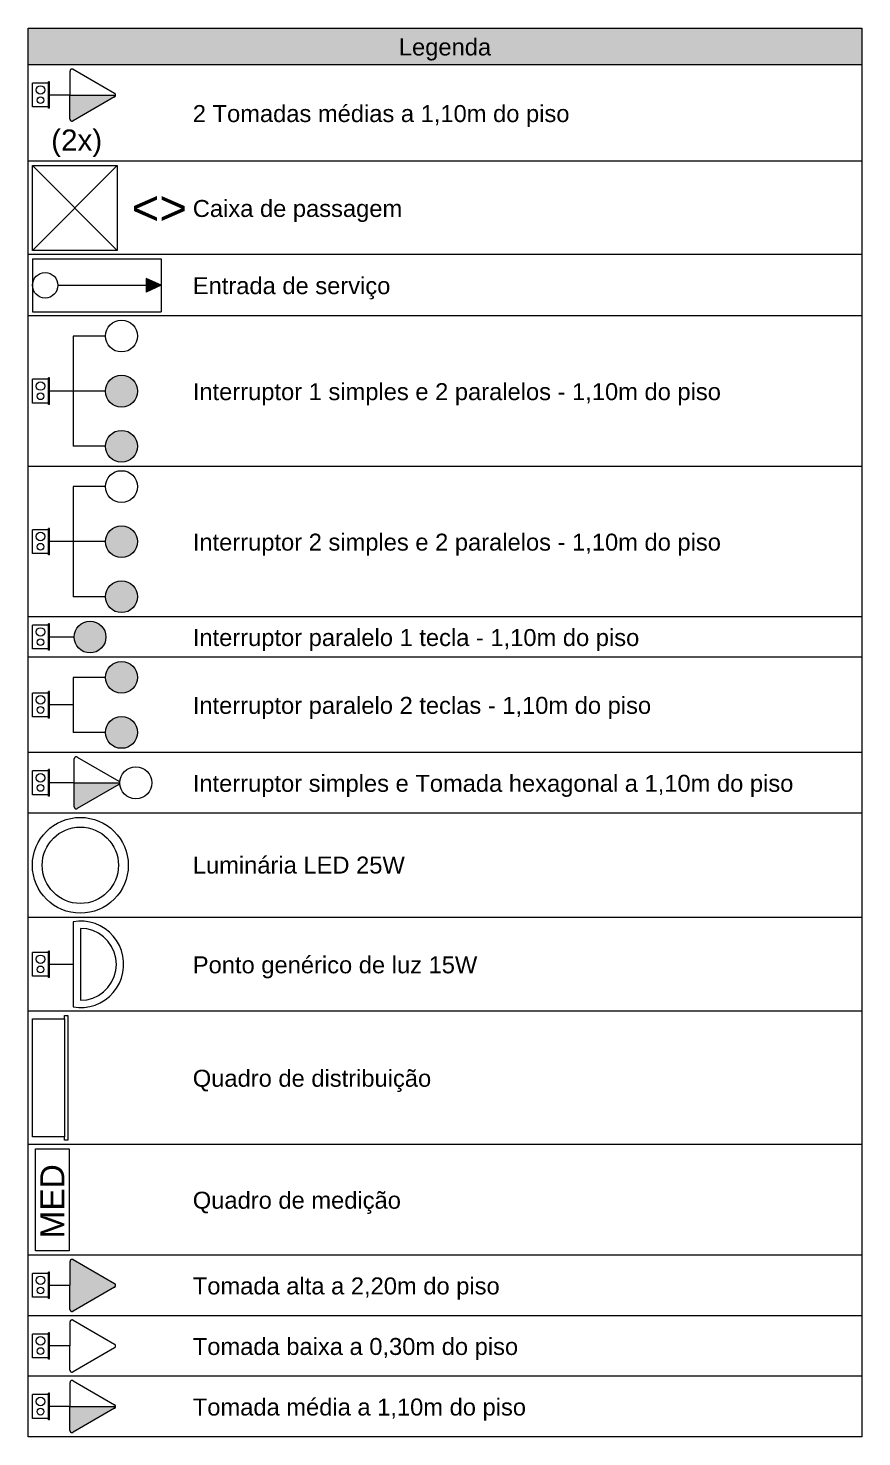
# Model space of a CAD drawing. Header units: millimetres. Extents: x 3.1 to 48, y 1.7 to 17.8.
# Drawn here: x 43.1 to 48.02, y 6.4 to 14.7 of the extents above; entities that cross this region are included whole.
import ezdxf

# ---------------------------------------------------------------- set-up
doc = ezdxf.new("R2010")
doc.units = ezdxf.units.MM
for name, color, linetype, lineweight in [('Caixas de passagem', 134, 'Continuous', 5), ('DI-Hachuras Tabelas', 252, 'Continuous', 0), ('DI-Tabelas', 1, 'Continuous', 5), ('EL-Interruptor', 3, 'Continuous', 20), ('EL-Lâmpada', 22, 'Continuous', 20), ('EL-Quadro de distribuição', 9, 'Continuous', 18), ('EL-Tomadas', 150, 'Continuous', 20), ('IFC-Caixa de passagem-Contorno', 44, 'Continuous', 5), ('P-Simbol', 5, 'Continuous', 20)]:
    doc.layers.add(name, color=color, linetype=linetype, lineweight=lineweight)
doc.styles.add('Arial', font='arial.ttf')

msp = doc.modelspace()

# ---------------------------------------------------------------- hatches: boundary and pattern name
at = {"layer": 'DI-Hachuras Tabelas', "linetype": 'Continuous'}
msp.add_hatch(color=253, dxfattribs=at).paths.add_polyline_path([(43.1023, 14.7049), (48.0172, 14.7049), (48.0172, 14.4889), (43.1023, 14.4889)])
at = {"layer": 'EL-Interruptor', "linetype": 'Continuous'}
for points in [[(43.7337, 12.5183), (43.7406, 12.5331), (43.7448, 12.5489), (43.7462, 12.5652), (43.7448, 12.5814), (43.7406, 12.5972), (43.7337, 12.612), (43.7243, 12.6254), (43.7128, 12.637), (43.6994, 12.6464), (43.6846, 12.6533), (43.6688, 12.6575), (43.6525, 12.6589), (43.6362, 12.6575), (43.6204, 12.6533), (43.6056, 12.6464), (43.5922, 12.637), (43.5807, 12.6254), (43.5713, 12.612), (43.5644, 12.5972), (43.5602, 12.5814), (43.5588, 12.5652), (43.5602, 12.5489), (43.5644, 12.5331), (43.5713, 12.5183), (43.5807, 12.5049), (43.5922, 12.4934), (43.6056, 12.484), (43.6204, 12.4771), (43.6362, 12.4729), (43.6525, 12.4714), (43.6688, 12.4729), (43.6846, 12.4771), (43.6994, 12.484), (43.7128, 12.4934), (43.7243, 12.5049), (43.7337, 12.5183)], [(43.7462, 12.2404), (43.7448, 12.2567), (43.7406, 12.2725), (43.7337, 12.2873), (43.7243, 12.3007), (43.7128, 12.3122), (43.6994, 12.3216), (43.6846, 12.3285), (43.6688, 12.3327), (43.6525, 12.3342), (43.6362, 12.3327), (43.6204, 12.3285), (43.6056, 12.3216), (43.5922, 12.3122), (43.5807, 12.3007), (43.5713, 12.2873), (43.5644, 12.2725), (43.5602, 12.2567), (43.5588, 12.2404), (43.5602, 12.2241), (43.5644, 12.2084), (43.5713, 12.1935), (43.5807, 12.1802), (43.5922, 12.1686), (43.6056, 12.1592), (43.6204, 12.1523), (43.6362, 12.1481), (43.6525, 12.1467), (43.6688, 12.1481), (43.6846, 12.1523), (43.6994, 12.1592), (43.7128, 12.1686), (43.7243, 12.1802), (43.7337, 12.1935), (43.7406, 12.2084), (43.7448, 12.2241), (43.7462, 12.2404)], [(43.7337, 11.6313), (43.7406, 11.6461), (43.7448, 11.6619), (43.7462, 11.6782), (43.7448, 11.6945), (43.7406, 11.7102), (43.7337, 11.7251), (43.7243, 11.7384), (43.7128, 11.75), (43.6994, 11.7594), (43.6846, 11.7663), (43.6688, 11.7705), (43.6525, 11.7719), (43.6362, 11.7705), (43.6204, 11.7663), (43.6056, 11.7594), (43.5922, 11.75), (43.5807, 11.7384), (43.5713, 11.7251), (43.5644, 11.7102), (43.5602, 11.6945), (43.5588, 11.6782), (43.5602, 11.6619), (43.5644, 11.6461), (43.5713, 11.6313), (43.5807, 11.6179), (43.5922, 11.6064), (43.6056, 11.597), (43.6204, 11.5901), (43.6362, 11.5859), (43.6525, 11.5844), (43.6688, 11.5859), (43.6846, 11.5901), (43.6994, 11.597), (43.7128, 11.6064), (43.7243, 11.6179), (43.7337, 11.6313)], [(43.7462, 11.3534), (43.7448, 11.3697), (43.7406, 11.3855), (43.7337, 11.4003), (43.7243, 11.4137), (43.7128, 11.4252), (43.6994, 11.4346), (43.6846, 11.4415), (43.6688, 11.4458), (43.6525, 11.4472), (43.6362, 11.4458), (43.6204, 11.4415), (43.6056, 11.4346), (43.5922, 11.4252), (43.5807, 11.4137), (43.5713, 11.4003), (43.5644, 11.3855), (43.5602, 11.3697), (43.5588, 11.3534), (43.5602, 11.3372), (43.5644, 11.3214), (43.5713, 11.3066), (43.5807, 11.2932), (43.5922, 11.2816), (43.6056, 11.2722), (43.6204, 11.2653), (43.6362, 11.2611), (43.6525, 11.2597), (43.6688, 11.2611), (43.6846, 11.2653), (43.6994, 11.2722), (43.7128, 11.2816), (43.7243, 11.2932), (43.7337, 11.3066), (43.7406, 11.3214), (43.7448, 11.3372), (43.7462, 11.3534)], [(43.5595, 11.0997), (43.5609, 11.1159), (43.5595, 11.1322), (43.5553, 11.148), (43.5484, 11.1628), (43.539, 11.1762), (43.5274, 11.1878), (43.5141, 11.1971), (43.4992, 11.204), (43.4835, 11.2083), (43.4672, 11.2097), (43.4509, 11.2083), (43.4351, 11.204), (43.4203, 11.1971), (43.4069, 11.1878), (43.3954, 11.1762), (43.386, 11.1628), (43.3791, 11.148), (43.3748, 11.1322), (43.3734, 11.1159), (43.3748, 11.0997), (43.3791, 11.0839), (43.386, 11.0691), (43.3954, 11.0557), (43.4069, 11.0441), (43.4203, 11.0347), (43.4351, 11.0278), (43.4509, 11.0236), (43.4672, 11.0222), (43.4835, 11.0236), (43.4992, 11.0278), (43.5141, 11.0347), (43.5274, 11.0441), (43.539, 11.0557), (43.5484, 11.0691), (43.5553, 11.0839)], [(43.7448, 10.8947), (43.7406, 10.9105), (43.7337, 10.9253), (43.7243, 10.9387), (43.7128, 10.9503), (43.6994, 10.9596), (43.6846, 10.9665), (43.6688, 10.9708), (43.6525, 10.9722), (43.6362, 10.9708), (43.6204, 10.9665), (43.6056, 10.9596), (43.5922, 10.9503), (43.5807, 10.9387), (43.5713, 10.9253), (43.5644, 10.9105), (43.5602, 10.8947), (43.5588, 10.8784), (43.5602, 10.8622), (43.5644, 10.8464), (43.5713, 10.8316), (43.5807, 10.8182), (43.5922, 10.8066), (43.6056, 10.7973), (43.6204, 10.7904), (43.6362, 10.7861), (43.6525, 10.7847), (43.6688, 10.7861), (43.6846, 10.7904), (43.6994, 10.7973), (43.7128, 10.8066), (43.7243, 10.8182), (43.7337, 10.8316), (43.7406, 10.8464), (43.7448, 10.8622), (43.7462, 10.8784), (43.7448, 10.8947)], [(43.7406, 10.5858), (43.7337, 10.6006), (43.7243, 10.614), (43.7128, 10.6255), (43.6994, 10.6349), (43.6846, 10.6418), (43.6688, 10.646), (43.6525, 10.6474), (43.6362, 10.646), (43.6204, 10.6418), (43.6056, 10.6349), (43.5922, 10.6255), (43.5807, 10.614), (43.5713, 10.6006), (43.5644, 10.5858), (43.5602, 10.57), (43.5588, 10.5537), (43.5602, 10.5374), (43.5644, 10.5216), (43.5713, 10.5068), (43.5807, 10.4934), (43.5922, 10.4819), (43.6056, 10.4725), (43.6204, 10.4656), (43.6362, 10.4614), (43.6525, 10.46), (43.6688, 10.4614), (43.6846, 10.4656), (43.6994, 10.4725), (43.7128, 10.4819), (43.7243, 10.4934), (43.7337, 10.5068), (43.7406, 10.5216), (43.7448, 10.5374), (43.7462, 10.5537), (43.7448, 10.57), (43.7406, 10.5858)]]:
    msp.add_hatch(color=81, dxfattribs=at).paths.add_polyline_path(points)
at = {"layer": 'EL-Tomadas', "linetype": 'Continuous'}
for points in [[(43.3488, 14.3105), (43.6181, 14.3105), (43.6179, 14.308), (43.6168, 14.305), (43.6153, 14.3028), (43.6135, 14.301), (43.6118, 14.2999), (43.3644, 14.1574), (43.3617, 14.1568), (43.3589, 14.1569), (43.356, 14.1578), (43.3538, 14.159), (43.3511, 14.1617), (43.3493, 14.1651), (43.3488, 14.1675), (43.3488, 14.3105)], [(43.374, 10.2565), (43.6433, 10.2565), (43.643, 10.2541), (43.642, 10.2511), (43.6405, 10.2489), (43.6387, 10.2471), (43.6369, 10.246), (43.3895, 10.1034), (43.3868, 10.1029), (43.384, 10.103), (43.3812, 10.1038), (43.379, 10.105), (43.3762, 10.1078), (43.3745, 10.1112), (43.374, 10.1136), (43.374, 10.2565)], [(43.3669, 7.4461), (43.6121, 7.3045), (43.6146, 7.3027), (43.6153, 7.3019), (43.6165, 7.3002), (43.6177, 7.2974), (43.6181, 7.2945), (43.618, 7.2922), (43.6172, 7.2895), (43.6162, 7.2877), (43.6148, 7.2858), (43.6141, 7.2852), (43.6129, 7.2842), (43.6119, 7.2837), (43.3667, 7.1421), (43.363, 7.1407), (43.3598, 7.1405), (43.3563, 7.1413), (43.3537, 7.1428), (43.3513, 7.1451), (43.3495, 7.1483), (43.3488, 7.1513), (43.3489, 7.4357), (43.3491, 7.4383), (43.35, 7.4407), (43.3511, 7.4428), (43.3529, 7.4447), (43.3548, 7.4461), (43.3574, 7.4472), (43.3607, 7.4477), (43.3638, 7.4474), (43.3664, 7.4464), (43.3669, 7.4461)], [(43.3488, 6.5802), (43.6181, 6.5802), (43.6179, 6.5778), (43.6168, 6.5747), (43.6153, 6.5725), (43.6135, 6.5708), (43.6118, 6.5696), (43.3644, 6.4271), (43.3617, 6.4266), (43.3589, 6.4267), (43.356, 6.4275), (43.3538, 6.4287), (43.3511, 6.4315), (43.3493, 6.4348), (43.3488, 6.4373), (43.3488, 6.5802)]]:
    msp.add_hatch(color=161, dxfattribs=at).paths.add_polyline_path(points)
at = {"layer": 'P-Simbol', "linetype": 'Continuous'}
msp.add_hatch(color=142, dxfattribs=at).paths.add_polyline_path([(43.8858, 13.1893), (43.7984, 13.2293), (43.7986, 13.1488)])

# ---------------------------------------------------------------- linework, layer by layer
at = {"layer": 'Caixas de passagem'}
for p, q in [((43.1273, 13.895), (43.6273, 13.395)), ((43.1273, 13.395), (43.6273, 13.895))]:
    msp.add_line(p, q, dxfattribs=at)
msp.add_lwpolyline([(43.1273, 13.895), (43.6273, 13.895), (43.6273, 13.395), (43.1273, 13.395), (43.1273, 13.895)], dxfattribs=at)
at = {"layer": 'DI-Hachuras Tabelas'}
msp.add_lwpolyline([(43.1023, 14.7049), (48.0172, 14.7049), (48.0172, 14.4889), (43.1023, 14.4889), (43.1023, 14.7049)], dxfattribs=at)
at = {"layer": 'DI-Tabelas'}
for p, q in [((43.1023, 14.4889), (43.1023, 14.7049)), ((43.1023, 14.7049), (48.0172, 14.7049)), ((48.0172, 14.7049), (48.0172, 14.4889)), ((48.0172, 14.4889), (43.1023, 14.4889)), ((43.1023, 13.92), (43.1023, 14.4889)), ((48.0172, 14.4889), (48.0172, 13.92)), ((44.0479, 13.92), (43.1023, 13.92)), ((43.1023, 13.37), (43.1023, 13.92)), ((48.0172, 13.92), (44.0479, 13.92)), ((48.0172, 13.92), (48.0172, 13.37)), ((44.0479, 13.37), (43.1023, 13.37)), ((43.1023, 13.0087), (43.1023, 13.37)), ((48.0172, 13.37), (44.0479, 13.37)), ((48.0172, 13.37), (48.0172, 13.0087)), ((44.0479, 13.0087), (43.1023, 13.0087)), ((43.1023, 12.1217), (43.1023, 13.0087)), ((48.0172, 13.0087), (44.0479, 13.0087)), ((48.0172, 13.0087), (48.0172, 12.1217)), ((44.0479, 12.1217), (43.1023, 12.1217)), ((43.1023, 11.2347), (43.1023, 12.1217)), ((48.0172, 12.1217), (44.0479, 12.1217)), ((48.0172, 12.1217), (48.0172, 11.2347)), ((44.0479, 11.2347), (43.1023, 11.2347)), ((43.1023, 10.9972), (43.1023, 11.2347)), ((48.0172, 11.2347), (44.0479, 11.2347)), ((48.0172, 11.2347), (48.0172, 10.9972)), ((44.0479, 10.9972), (43.1023, 10.9972)), ((43.1023, 10.435), (43.1023, 10.9972)), ((48.0172, 10.9972), (44.0479, 10.9972)), ((48.0172, 10.9972), (48.0172, 10.435)), ((44.0479, 10.435), (43.1023, 10.435)), ((43.1023, 10.078), (43.1023, 10.435)), ((48.0172, 10.435), (44.0479, 10.435)), ((48.0172, 10.435), (48.0172, 10.078)), ((44.0479, 10.078), (43.1023, 10.078)), ((43.1023, 9.463), (43.1023, 10.078)), ((48.0172, 10.078), (44.0479, 10.078)), ((48.0172, 10.078), (48.0172, 9.463)), ((44.0479, 9.463), (43.1023, 9.463)), ((43.1023, 8.9104), (43.1023, 9.463)), ((48.0172, 9.463), (44.0479, 9.463)), ((48.0172, 9.463), (48.0172, 8.9104)), ((44.0479, 8.9104), (43.1023, 8.9104)), ((43.1023, 8.1244), (43.1023, 8.9104)), ((48.0172, 8.9104), (44.0479, 8.9104)), ((48.0172, 8.9104), (48.0172, 8.1244)), ((44.0479, 8.1244), (43.1023, 8.1244)), ((43.1023, 7.4726), (43.1023, 8.1244)), ((48.0172, 8.1244), (44.0479, 8.1244)), ((48.0172, 8.1244), (48.0172, 7.4726)), ((44.0479, 7.4726), (43.1023, 7.4726)), ((43.1023, 7.1155), (43.1023, 7.4726)), ((48.0172, 7.4726), (44.0479, 7.4726)), ((48.0172, 7.4726), (48.0172, 7.1155)), ((44.0479, 7.1155), (43.1023, 7.1155)), ((43.1023, 6.7586), (43.1023, 7.1155)), ((48.0172, 7.1155), (44.0479, 7.1155)), ((48.0172, 7.1155), (48.0172, 6.7586)), ((44.0479, 6.7586), (43.1023, 6.7586)), ((43.1023, 6.4017), (43.1023, 6.7586)), ((48.0172, 6.7586), (44.0479, 6.7586)), ((48.0172, 6.7586), (48.0172, 6.4017)), ((44.0479, 6.4017), (43.1023, 6.4017)), ((48.0172, 6.4017), (44.0479, 6.4017))]:
    msp.add_line(p, q, dxfattribs=at)
at = {"layer": 'EL-Interruptor'}
for p, q in [((43.5588, 12.8899), (43.3668, 12.8899)), ((43.3668, 12.8899), (43.3668, 12.2404)), ((43.3668, 12.5652), (43.2283, 12.5652)), ((43.5588, 12.5652), (43.3668, 12.5652)), ((43.5588, 12.2404), (43.3668, 12.2404)), ((43.5588, 12.0029), (43.3668, 12.0029)), ((43.3668, 12.0029), (43.3668, 11.3534)), ((43.3668, 11.6782), (43.2283, 11.6782)), ((43.5588, 11.6782), (43.3668, 11.6782)), ((43.5588, 11.3534), (43.3668, 11.3534)), ((43.3734, 11.1159), (43.2283, 11.1159)), ((43.5588, 10.8784), (43.3668, 10.8784)), ((43.3668, 10.8784), (43.3668, 10.5537)), ((43.3668, 10.7161), (43.2283, 10.7161)), ((43.5588, 10.5537), (43.3668, 10.5537))]:
    msp.add_line(p, q, dxfattribs=at)
for centre, radius in [((43.6525, 12.8899), 0.0937), ((43.6525, 12.5652), 0.0937), ((43.6525, 12.2404), 0.0937), ((43.6525, 12.0029), 0.0937), ((43.6525, 11.6782), 0.0937), ((43.6525, 11.3534), 0.0937), ((43.4672, 11.1159), 0.0938), ((43.6525, 10.8784), 0.0937), ((43.6525, 10.5537), 0.0937), ((43.737, 10.2565), 0.0938)]:
    msp.add_circle(centre, radius, dxfattribs=at)
at = {"layer": 'EL-Lâmpada'}
for p, q in [((43.3675, 9.438), (43.3675, 8.9354)), ((43.4106, 9.3986), (43.4106, 8.9748)), ((43.3675, 9.1867), (43.2283, 9.1867))]:
    msp.add_line(p, q, dxfattribs=at)
for points in [[(43.3675, 8.9354), (43.4002, 8.9319), (43.433, 8.9327), (43.4655, 8.9377), (43.4971, 8.9468), (43.5272, 8.9599), (43.5554, 8.9768), (43.5812, 8.9971), (43.6041, 9.0206), (43.6239, 9.0469), (43.6401, 9.0755), (43.6525, 9.1059), (43.6609, 9.1377), (43.6651, 9.1703), (43.6651, 9.2031), (43.6609, 9.2357), (43.6525, 9.2675), (43.6401, 9.2979), (43.6239, 9.3265), (43.6041, 9.3527), (43.5812, 9.3763), (43.5554, 9.3966), (43.5272, 9.4135), (43.4971, 9.4266), (43.4655, 9.4357), (43.433, 9.4407), (43.4002, 9.4415), (43.3675, 9.438)], [(43.4106, 8.9748), (43.4474, 8.978), (43.4831, 8.9876), (43.5166, 9.0032), (43.5468, 9.0244), (43.5729, 9.0505), (43.5941, 9.0808), (43.6097, 9.1142), (43.6193, 9.1499), (43.6225, 9.1867), (43.6193, 9.2235), (43.6097, 9.2592), (43.5941, 9.2926), (43.5729, 9.3229), (43.5468, 9.349), (43.5166, 9.3702), (43.4831, 9.3858), (43.4474, 9.3953), (43.4106, 9.3986)]]:
    msp.add_lwpolyline(points, dxfattribs=at)
at = {"layer": 'EL-Quadro de distribuição'}
for p, q in [((43.3163, 8.8654), (43.3163, 8.8854)), ((43.3163, 8.8854), (43.3363, 8.8854)), ((43.3363, 8.8854), (43.3363, 8.1494)), ((43.1273, 8.8654), (43.3163, 8.8654)), ((43.1273, 8.1694), (43.1273, 8.8654)), ((43.3163, 8.8654), (43.3163, 8.1694)), ((43.3163, 8.1694), (43.1273, 8.1694)), ((43.3163, 8.1494), (43.3163, 8.1694)), ((43.3363, 8.1494), (43.3163, 8.1494))]:
    msp.add_line(p, q, dxfattribs=at)
at = {"layer": 'EL-Tomadas'}
for p, q in [((43.3487, 14.1688), (43.3489, 14.452)), ((43.3669, 14.4624), (43.6121, 14.3209)), ((43.3489, 14.3105), (43.2283, 14.3105)), ((43.3488, 14.3105), (43.6181, 14.3105)), ((43.6121, 14.3001), (43.3667, 14.1584)), ((43.3739, 10.1149), (43.374, 10.3981)), ((43.392, 10.4085), (43.6373, 10.2669)), ((43.374, 10.2565), (43.2288, 10.2565)), ((43.374, 10.2565), (43.6433, 10.2565)), ((43.6373, 10.2462), (43.3919, 10.1045)), ((43.3487, 7.1525), (43.3489, 7.4357)), ((43.3669, 7.4461), (43.6121, 7.3045)), ((43.3489, 7.2942), (43.2283, 7.2942)), ((43.6121, 7.2838), (43.3667, 7.1421)), ((43.3487, 6.7954), (43.3489, 7.0787)), ((43.3669, 7.0891), (43.6121, 6.9475)), ((43.3489, 6.9371), (43.2283, 6.9371)), ((43.6121, 6.9267), (43.3667, 6.785)), ((43.3669, 6.7322), (43.6121, 6.5906)), ((43.3487, 6.4386), (43.3489, 6.7218)), ((43.3489, 6.5802), (43.2283, 6.5802)), ((43.3488, 6.5802), (43.6181, 6.5802)), ((43.6121, 6.5698), (43.3667, 6.4282))]:
    msp.add_line(p, q, dxfattribs=at)
for points in [[(43.3669, 14.4624), (43.3656, 14.4631), (43.3643, 14.4635), (43.363, 14.4639), (43.3616, 14.464), (43.3602, 14.464), (43.3588, 14.4639), (43.3574, 14.4635), (43.3561, 14.4631), (43.3549, 14.4624), (43.3537, 14.4617), (43.3526, 14.4608), (43.3517, 14.4598), (43.3508, 14.4586), (43.3501, 14.4574), (43.3496, 14.4562), (43.3492, 14.4548), (43.349, 14.4534), (43.3489, 14.452)], [(43.6121, 14.3001), (43.6133, 14.3008), (43.6144, 14.3017), (43.6153, 14.3027), (43.6161, 14.3039), (43.6168, 14.3051), (43.6174, 14.3064), (43.6178, 14.3077), (43.618, 14.3091), (43.6181, 14.3105), (43.618, 14.3119), (43.6178, 14.3132), (43.6174, 14.3146), (43.6168, 14.3158), (43.6161, 14.3171), (43.6153, 14.3182), (43.6144, 14.3192), (43.6133, 14.3201), (43.6121, 14.3209)], [(43.3487, 14.1688), (43.3488, 14.1674), (43.3491, 14.166), (43.3495, 14.1647), (43.35, 14.1634), (43.3507, 14.1622), (43.3515, 14.1611), (43.3525, 14.1601), (43.3536, 14.1592), (43.3547, 14.1584), (43.356, 14.1578), (43.3573, 14.1573), (43.3587, 14.157), (43.36, 14.1568), (43.3614, 14.1568), (43.3628, 14.157), (43.3642, 14.1573), (43.3655, 14.1578), (43.3667, 14.1584)], [(43.392, 10.4085), (43.3908, 10.4092), (43.3895, 10.4096), (43.3881, 10.41), (43.3867, 10.4101), (43.3853, 10.4101), (43.3839, 10.41), (43.3826, 10.4096), (43.3813, 10.4092), (43.38, 10.4085), (43.3789, 10.4078), (43.3778, 10.4069), (43.3768, 10.4058), (43.376, 10.4047), (43.3753, 10.4035), (43.3748, 10.4022), (43.3744, 10.4009), (43.3741, 10.3995), (43.374, 10.3981)], [(43.6373, 10.2462), (43.6384, 10.2469), (43.6395, 10.2478), (43.6405, 10.2488), (43.6413, 10.2499), (43.642, 10.2512), (43.6426, 10.2524), (43.643, 10.2538), (43.6432, 10.2551), (43.6433, 10.2565), (43.6432, 10.2579), (43.643, 10.2593), (43.6426, 10.2606), (43.642, 10.2619), (43.6413, 10.2631), (43.6405, 10.2643), (43.6395, 10.2653), (43.6384, 10.2662), (43.6373, 10.2669)], [(43.3739, 10.1149), (43.374, 10.1135), (43.3742, 10.1121), (43.3746, 10.1108), (43.3752, 10.1095), (43.3759, 10.1083), (43.3767, 10.1072), (43.3777, 10.1061), (43.3787, 10.1052), (43.3799, 10.1045), (43.3811, 10.1039), (43.3825, 10.1034), (43.3838, 10.1031), (43.3852, 10.1029), (43.3866, 10.1029), (43.388, 10.1031), (43.3893, 10.1034), (43.3906, 10.1039), (43.3919, 10.1045)], [(43.3669, 7.4461), (43.3656, 7.4468), (43.3643, 7.4472), (43.363, 7.4476), (43.3616, 7.4477), (43.3602, 7.4477), (43.3588, 7.4476), (43.3574, 7.4472), (43.3561, 7.4468), (43.3549, 7.4461), (43.3537, 7.4454), (43.3526, 7.4445), (43.3517, 7.4435), (43.3508, 7.4423), (43.3501, 7.4411), (43.3496, 7.4398), (43.3492, 7.4385), (43.349, 7.4371), (43.3489, 7.4357)], [(43.6121, 7.2838), (43.6133, 7.2845), (43.6144, 7.2854), (43.6153, 7.2864), (43.6161, 7.2876), (43.6168, 7.2888), (43.6174, 7.2901), (43.6178, 7.2914), (43.618, 7.2928), (43.6181, 7.2942), (43.618, 7.2955), (43.6178, 7.2969), (43.6174, 7.2983), (43.6168, 7.2995), (43.6161, 7.3007), (43.6153, 7.3019), (43.6144, 7.3029), (43.6133, 7.3038), (43.6121, 7.3045)], [(43.3487, 7.1525), (43.3488, 7.1511), (43.3491, 7.1497), (43.3495, 7.1484), (43.35, 7.1471), (43.3507, 7.1459), (43.3515, 7.1448), (43.3525, 7.1438), (43.3536, 7.1429), (43.3547, 7.1421), (43.356, 7.1415), (43.3573, 7.141), (43.3587, 7.1407), (43.36, 7.1405), (43.3614, 7.1405), (43.3628, 7.1407), (43.3642, 7.141), (43.3655, 7.1415), (43.3667, 7.1421)], [(43.3669, 7.0891), (43.3656, 7.0897), (43.3643, 7.0902), (43.363, 7.0905), (43.3616, 7.0907), (43.3602, 7.0907), (43.3588, 7.0905), (43.3574, 7.0902), (43.3561, 7.0897), (43.3549, 7.0891), (43.3537, 7.0883), (43.3526, 7.0874), (43.3517, 7.0864), (43.3508, 7.0853), (43.3501, 7.0841), (43.3496, 7.0828), (43.3492, 7.0815), (43.349, 7.0801), (43.3489, 7.0787)], [(43.6121, 6.9267), (43.6133, 6.9275), (43.6144, 6.9284), (43.6153, 6.9294), (43.6161, 6.9305), (43.6168, 6.9317), (43.6174, 6.933), (43.6178, 6.9343), (43.618, 6.9357), (43.6181, 6.9371), (43.618, 6.9385), (43.6178, 6.9399), (43.6174, 6.9412), (43.6168, 6.9425), (43.6161, 6.9437), (43.6153, 6.9448), (43.6144, 6.9458), (43.6133, 6.9467), (43.6121, 6.9475)], [(43.3487, 6.7954), (43.3488, 6.7941), (43.3491, 6.7927), (43.3495, 6.7913), (43.35, 6.7901), (43.3507, 6.7889), (43.3515, 6.7877), (43.3525, 6.7867), (43.3536, 6.7858), (43.3547, 6.7851), (43.356, 6.7844), (43.3573, 6.7839), (43.3587, 6.7836), (43.36, 6.7835), (43.3614, 6.7835), (43.3628, 6.7836), (43.3642, 6.7839), (43.3655, 6.7844), (43.3667, 6.785)], [(43.3669, 6.7322), (43.3656, 6.7328), (43.3643, 6.7333), (43.363, 6.7336), (43.3616, 6.7338), (43.3602, 6.7338), (43.3588, 6.7336), (43.3574, 6.7333), (43.3561, 6.7328), (43.3549, 6.7322), (43.3537, 6.7314), (43.3526, 6.7305), (43.3517, 6.7295), (43.3508, 6.7284), (43.3501, 6.7272), (43.3496, 6.7259), (43.3492, 6.7246), (43.349, 6.7232), (43.3489, 6.7218)], [(43.6121, 6.5698), (43.6133, 6.5706), (43.6144, 6.5715), (43.6153, 6.5725), (43.6161, 6.5736), (43.6168, 6.5748), (43.6174, 6.5761), (43.6178, 6.5774), (43.618, 6.5788), (43.6181, 6.5802), (43.618, 6.5816), (43.6178, 6.583), (43.6174, 6.5843), (43.6168, 6.5856), (43.6161, 6.5868), (43.6153, 6.5879), (43.6144, 6.5889), (43.6133, 6.5898), (43.6121, 6.5906)], [(43.3487, 6.4386), (43.3488, 6.4372), (43.3491, 6.4358), (43.3495, 6.4344), (43.35, 6.4332), (43.3507, 6.432), (43.3515, 6.4308), (43.3525, 6.4298), (43.3536, 6.4289), (43.3547, 6.4282), (43.356, 6.4275), (43.3573, 6.427), (43.3587, 6.4267), (43.36, 6.4266), (43.3614, 6.4266), (43.3628, 6.4267), (43.3642, 6.427), (43.3655, 6.4275), (43.3667, 6.4282)]]:
    msp.add_lwpolyline(points, dxfattribs=at)
at = {"layer": 'IFC-Caixa de passagem-Contorno'}
for p, q in [((43.1273, 14.2405), (43.1273, 14.3805)), ((43.2223, 14.3805), (43.1273, 14.3805)), ((43.2223, 14.2325), (43.2223, 14.3885)), ((43.2283, 14.3885), (43.2223, 14.3885)), ((43.2283, 14.2325), (43.2283, 14.3885)), ((43.2223, 14.2405), (43.1273, 14.2405)), ((43.2283, 14.2325), (43.2223, 14.2325)), ((43.1273, 12.4952), (43.1273, 12.6352)), ((43.2223, 12.6352), (43.1273, 12.6352)), ((43.2223, 12.4872), (43.2223, 12.6432)), ((43.2283, 12.6432), (43.2223, 12.6432)), ((43.2283, 12.4872), (43.2283, 12.6432)), ((43.2223, 12.4952), (43.1273, 12.4952)), ((43.2283, 12.4872), (43.2223, 12.4872)), ((43.1273, 11.6082), (43.1273, 11.7482)), ((43.2223, 11.7482), (43.1273, 11.7482)), ((43.2223, 11.6002), (43.2223, 11.7562)), ((43.2283, 11.7562), (43.2223, 11.7562)), ((43.2283, 11.6002), (43.2283, 11.7562)), ((43.2223, 11.6082), (43.1273, 11.6082)), ((43.2283, 11.6002), (43.2223, 11.6002)), ((43.1273, 11.0459), (43.1273, 11.1859)), ((43.2223, 11.1859), (43.1273, 11.1859)), ((43.2223, 11.0379), (43.2223, 11.1939)), ((43.2283, 11.1939), (43.2223, 11.1939)), ((43.2283, 11.0379), (43.2283, 11.1939)), ((43.2223, 11.0459), (43.1273, 11.0459)), ((43.2283, 11.0379), (43.2223, 11.0379)), ((43.1273, 10.6461), (43.1273, 10.7861)), ((43.2223, 10.7861), (43.1273, 10.7861)), ((43.2223, 10.6381), (43.2223, 10.7941)), ((43.2283, 10.7941), (43.2223, 10.7941)), ((43.2283, 10.6381), (43.2283, 10.7941)), ((43.2223, 10.6461), (43.1273, 10.6461)), ((43.2283, 10.6381), (43.2223, 10.6381)), ((43.1273, 10.1865), (43.1273, 10.3265)), ((43.2223, 10.3265), (43.1273, 10.3265)), ((43.2223, 10.1785), (43.2223, 10.3345)), ((43.2283, 10.3345), (43.2223, 10.3345)), ((43.2283, 10.1785), (43.2283, 10.3345)), ((43.2223, 10.1865), (43.1273, 10.1865)), ((43.2283, 10.1785), (43.2223, 10.1785)), ((43.1273, 9.1167), (43.1273, 9.2567)), ((43.2223, 9.2567), (43.1273, 9.2567)), ((43.2223, 9.1087), (43.2223, 9.2647)), ((43.2283, 9.2647), (43.2223, 9.2647)), ((43.2283, 9.1087), (43.2283, 9.2647)), ((43.2223, 9.1167), (43.1273, 9.1167)), ((43.2283, 9.1087), (43.2223, 9.1087)), ((43.1273, 7.2242), (43.1273, 7.3642)), ((43.2223, 7.3642), (43.1273, 7.3642)), ((43.2223, 7.2162), (43.2223, 7.3722)), ((43.2283, 7.3722), (43.2223, 7.3722)), ((43.2283, 7.2162), (43.2283, 7.3722)), ((43.2223, 7.2242), (43.1273, 7.2242)), ((43.2283, 7.2162), (43.2223, 7.2162)), ((43.1273, 6.8671), (43.1273, 7.0071)), ((43.2223, 7.0071), (43.1273, 7.0071)), ((43.2223, 6.8591), (43.2223, 7.0151)), ((43.2283, 7.0151), (43.2223, 7.0151)), ((43.2283, 6.8591), (43.2283, 7.0151)), ((43.2223, 6.8671), (43.1273, 6.8671)), ((43.2283, 6.8591), (43.2223, 6.8591)), ((43.1273, 6.5102), (43.1273, 6.6502)), ((43.2223, 6.6502), (43.1273, 6.6502)), ((43.2223, 6.5022), (43.2223, 6.6582)), ((43.2283, 6.6582), (43.2223, 6.6582)), ((43.2283, 6.5022), (43.2283, 6.6582)), ((43.2223, 6.5102), (43.1273, 6.5102)), ((43.2283, 6.5022), (43.2223, 6.5022))]:
    msp.add_line(p, q, dxfattribs=at)
for centre, radius in [((43.1747, 14.3405), 0.025), ((43.1747, 14.2805), 0.0199), ((43.1747, 12.5952), 0.025), ((43.1747, 12.5352), 0.0199), ((43.1747, 11.7082), 0.025), ((43.1747, 11.6482), 0.0199), ((43.1747, 11.1459), 0.025), ((43.1747, 11.0859), 0.0199), ((43.1747, 10.7461), 0.025), ((43.1747, 10.6861), 0.0199), ((43.1747, 10.2865), 0.025), ((43.1747, 10.2265), 0.0199), ((43.1747, 9.2167), 0.025), ((43.1747, 9.1567), 0.0199), ((43.1747, 7.3242), 0.025), ((43.1747, 7.2642), 0.0199), ((43.1747, 6.9671), 0.025), ((43.1747, 6.9071), 0.0199), ((43.1747, 6.6102), 0.025), ((43.1747, 6.5502), 0.0199)]:
    msp.add_circle(centre, radius, dxfattribs=at)
at = {"layer": 'P-Simbol'}
for p, q in [((43.1273, 13.345), (43.1273, 13.0337)), ((43.1273, 13.345), (43.8858, 13.345)), ((43.8858, 13.345), (43.8858, 13.0337)), ((43.8858, 13.1893), (43.7984, 13.2293)), ((43.7984, 13.2293), (43.7986, 13.1488)), ((43.2773, 13.1893), (43.7985, 13.1891)), ((43.8858, 13.1893), (43.7986, 13.1488)), ((43.1273, 13.0337), (43.8858, 13.0337))]:
    msp.add_line(p, q, dxfattribs=at)
msp.add_lwpolyline([(43.1447, 8.0994), (43.3447, 8.0994), (43.3447, 7.4976), (43.1447, 7.4976), (43.1447, 8.0994)], dxfattribs=at)
for centre, radius in [((43.2023, 13.1893), 0.075), ((43.4098, 9.7705), 0.2825), ((43.4098, 9.7705), 0.225)]:
    msp.add_circle(centre, radius, dxfattribs=at)

# ---------------------------------------------------------------- texts
at = {"layer": 'Caixas de passagem', "insert": (43.7117, 13.5462), "char_height": 0.2, "width": 0.652439, "attachment_point": 7, "line_spacing_factor": 0.6, "style": 'Arial'}
msp.add_mtext('<>', dxfattribs=at)
at = {"layer": 'DI-Tabelas', "char_height": 0.1, "line_spacing_factor": 0.6, "style": 'Arial'}
for s, insert, width, attachment_point in [('Legenda', (45.5597, 14.5139), 1.087348, 8), ('2 Tomadas médias a 1,10m do piso', (44.0729, 14.1214), 4.441006, 7), ('Caixa de passagem', (44.0729, 13.562), 2.469207, 7), ('Entrada de serviço', (44.0729, 13.1063), 2.329268, 7), ('Interruptor 1 simples e 2 paralelos - 1,10m do piso', (44.0729, 12.4822), 6.225915, 7), ('Interruptor 2 simples e 2 paralelos - 1,10m do piso', (44.0729, 11.5952), 6.225915, 7), ('Interruptor paralelo 1 tecla - 1,10m do piso', (44.0729, 11.0329), 5.263262, 7), ('Interruptor paralelo 2 teclas - 1,10m do piso', (44.0729, 10.6331), 5.403049, 7), ('Interruptor simples e Tomada hexagonal a 1,10m do piso', (44.0729, 10.1735), 7.080488, 7), ('Luminária LED 25W', (44.0729, 9.7205), 2.499695, 7), ('Ponto genérico de luz 15W', (44.0729, 9.1037), 3.354116, 7), ('Quadro de distribuição', (44.0729, 8.4344), 2.810518, 7), ('Quadro de medição', (44.0729, 7.7155), 2.453506, 7), ('Tomada alta a 2,20m do piso', (44.0729, 7.211), 3.617988, 7), ('Tomada baixa a 0,30m do piso', (44.0729, 6.8541), 3.835518, 7), ('Tomada média a 1,10m do piso', (44.0729, 6.4972), 3.928506, 7)]:
    msp.add_mtext(s, dxfattribs=dict(at, insert=insert, width=width, attachment_point=attachment_point))
at = {"layer": 'EL-Tomadas', "insert": (43.2379, 13.945), "char_height": 0.125, "width": 0.601372, "attachment_point": 7, "line_spacing_factor": 0.6, "style": 'Arial'}
msp.add_mtext('(2x)', dxfattribs=at)
at = {"layer": 'P-Simbol', "insert": (43.3151, 7.7895), "char_height": 0.1412, "width": 0.876904, "attachment_point": 8, "rotation": 90.00021, "line_spacing_factor": 0.6, "style": 'Arial'}
msp.add_mtext('MED', dxfattribs=at)

doc.saveas('drawing.dxf')
